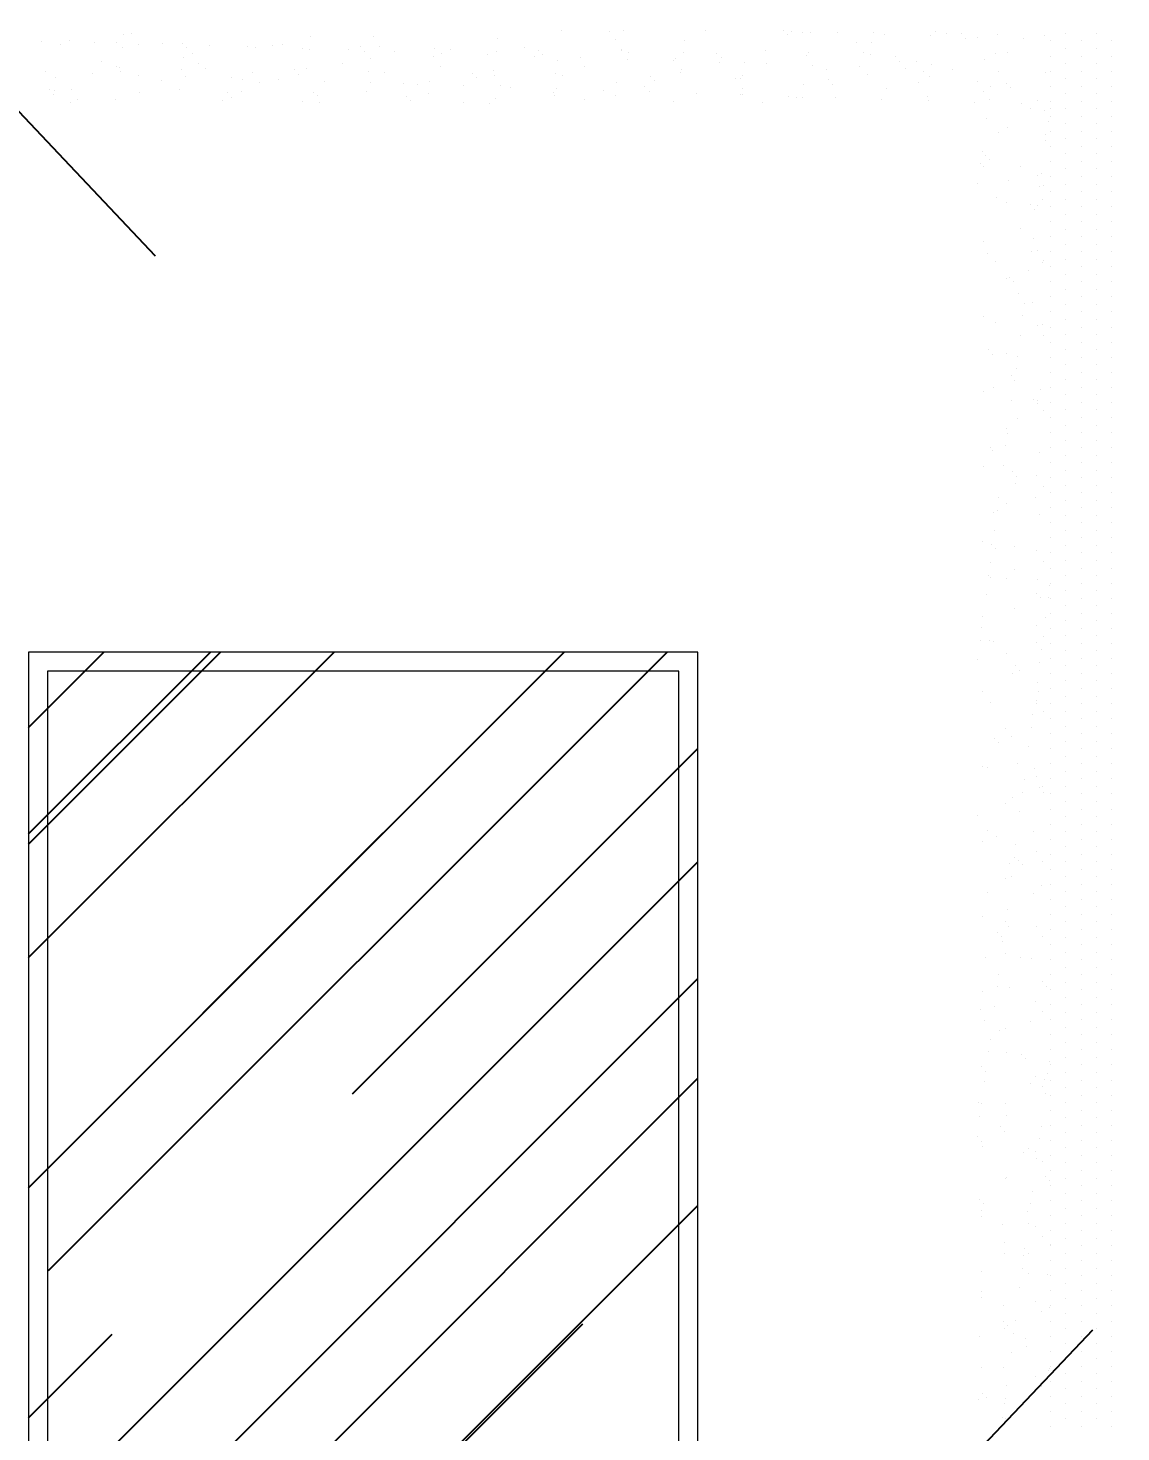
# Model space of a CAD drawing. Header units: millimetres. Extents: x -178 to 521, y -135 to 750.
# Drawn here: x -55.739 to -54.813, y 706.82 to 708.009 of the extents above; entities that cross this region are included whole.
import ezdxf

# ---------------------------------------------------------------- set-up
doc = ezdxf.new("R2010")
doc.units = ezdxf.units.MM
doc.header["$LTSCALE"] = 20
doc.header["$MEASUREMENT"] = 0
doc.header["$PDSIZE"] = -5
doc.linetypes.add('HIDDEN2', pattern=[0.1875, 0.125, -0.0625])
doc.layers.get('0').update_dxf_attribs({"linetype": 'CONTINUOUS'})
doc.layers.get('Defpoints').update_dxf_attribs({"linetype": 'CONTINUOUS'})
doc.layers.add('COTA', color=7, linetype='CONTINUOUS')
doc.layers.add('COTAS', color=7, linetype='CONTINUOUS')
for name, color, linetype, lineweight in [('E-Lay-9', 9, 'CONTINUOUS', 9), ('E-Pen-C', 4, 'CONTINUOUS', 15), ('E-Pen-G', 3, 'CONTINUOUS', 30)]:
    doc.layers.add(name, color=color, linetype=linetype, lineweight=lineweight)
doc.styles.add('F2', font='ARIALN.TTF')
doc.dimstyles.new('DIMENSION-1', dxfattribs={"dimtxt": 0.11, "dimasz": 0.07, "dimexe": 1, "dimexo": 0, "dimgap": 0.12, "dimtad": 1, "dimzin": 7, "dimdsep": 46, "dimtxsty": 'F2', "dimblk1": 'TRACO', "dimblk2": 'TRACO', "dimsah": 1, "dimcen": 1, "dimse1": 1, "dimse2": 1, "dimclrd": 256, "dimclre": 256, "dimclrt": 6, "dimadec": 0, "dimazin": 0, "dimtfac": 1, "dimtix": 1, "dimtmove": 2, "dimatfit": 3, "dimldrblk": 'TRACO', "dimfxl": 1, "dimtolj": 1, "dimtzin": 0, "dimarcsym": 0})

# ---------------------------------------------------------------- blocks, each defined once
blk = doc.blocks.new('A$C7AFB675E')
at = {"color": 8}
for p, q in [((4.579, 2.7764), (4.579, 2.7764)), ((4.6295, 2.775), (4.6295, 2.775)), ((4.6444, 2.7759), (4.6444, 2.7759)), ((4.7297, 2.7759), (4.7297, 2.7759)), ((4.8115, 2.7762), (4.8115, 2.7762)), ((4.8197, 2.7754), (4.8197, 2.7754)), ((4.9705, 2.7749), (4.9705, 2.7749)), ((4.0352, 2.7644), (4.0352, 2.7644)), ((4.0552, 2.761), (4.0552, 2.761)), ((4.0653, 2.7652), (4.0653, 2.7652)), ((4.0909, 2.7634), (4.0909, 2.7634)), ((4.1138, 2.7636), (4.1138, 2.7636)), ((4.1218, 2.7714), (4.1218, 2.7714)), ((4.1302, 2.7725), (4.1302, 2.7725)), ((4.137, 2.7619), (4.137, 2.7619)), ((4.1624, 2.762), (4.1624, 2.762)), ((4.1833, 2.7624), (4.1833, 2.7624)), ((4.2109, 2.7604), (4.2109, 2.7604)), ((4.2877, 2.7614), (4.2877, 2.7614)), ((4.3173, 2.7695), (4.3173, 2.7695)), ((4.3828, 2.7696), (4.3828, 2.7696)), ((4.5128, 2.7676), (4.5128, 2.7676)), ((4.6354, 2.7667), (4.6354, 2.7667)), ((4.7083, 2.7658), (4.7083, 2.7658)), ((4.8157, 2.7715), (4.8157, 2.7715)), ((4.8316, 2.7735), (4.8316, 2.7735)), ((4.8399, 2.774), (4.8399, 2.774)), ((4.8683, 2.7738), (4.8683, 2.7738)), ((4.8879, 2.7638), (4.8879, 2.7638)), ((4.9038, 2.7639), (4.9038, 2.7639)), ((4.9052, 2.7737), (4.9052, 2.7737)), ((4.9168, 2.7722), (4.9168, 2.7722)), ((4.9654, 2.7706), (4.9654, 2.7706)), ((4.9823, 2.773), (4.9823, 2.773)), ((4.9977, 2.7727), (4.9977, 2.7727)), ((5.0019, 2.7681), (5.0019, 2.7681)), ((5.0139, 2.769), (5.0139, 2.769)), ((5.0354, 2.7721), (5.0354, 2.7721)), ((5.0625, 2.7674), (5.0625, 2.7674)), ((5.0841, 2.7705), (5.0841, 2.7705)), ((5.0912, 2.7652), (5.0912, 2.7652)), ((5.1069, 2.773), (5.1069, 2.773)), ((5.1227, 2.7652), (5.1227, 2.7652)), ((5.1384, 2.773), (5.1384, 2.773)), ((5.1542, 2.7652), (5.1542, 2.7652)), ((4.1201, 2.7583), (4.1201, 2.7583)), ((4.184, 2.7481), (4.184, 2.7481)), ((4.1876, 2.7578), (4.1876, 2.7578)), ((4.1933, 2.7522), (4.1933, 2.7522)), ((4.2507, 2.7591), (4.2507, 2.7591)), ((4.2595, 2.7588), (4.2595, 2.7588)), ((4.2771, 2.76), (4.2771, 2.76)), ((4.3081, 2.7573), (4.3081, 2.7573)), ((4.3156, 2.7564), (4.3156, 2.7564)), ((4.3566, 2.7557), (4.3566, 2.7557)), ((4.3696, 2.759), (4.3696, 2.759)), ((4.3738, 2.7543), (4.3738, 2.7543)), ((4.3795, 2.7463), (4.3795, 2.7463)), ((4.3896, 2.759), (4.3896, 2.759)), ((4.4052, 2.7541), (4.4052, 2.7541)), ((4.4459, 2.7493), (4.4459, 2.7493)), ((4.4462, 2.7573), (4.4462, 2.7573)), ((4.4537, 2.7525), (4.4537, 2.7525)), ((4.4634, 2.7565), (4.4634, 2.7565)), ((4.5023, 2.7509), (4.5023, 2.7509)), ((4.5111, 2.7545), (4.5111, 2.7545)), ((4.5403, 2.7585), (4.5403, 2.7585)), ((4.5508, 2.7493), (4.5508, 2.7493)), ((4.5558, 2.7555), (4.5558, 2.7555)), ((4.56, 2.7509), (4.56, 2.7509)), ((4.5994, 2.7477), (4.5994, 2.7477)), ((4.6417, 2.7554), (4.6417, 2.7554)), ((4.6421, 2.7561), (4.6421, 2.7561)), ((4.648, 2.7461), (4.648, 2.7461)), ((4.6496, 2.7531), (4.6496, 2.7531)), ((4.6985, 2.7463), (4.6985, 2.7463)), ((4.7066, 2.7526), (4.7066, 2.7526)), ((4.742, 2.7521), (4.742, 2.7521)), ((4.7463, 2.7474), (4.7463, 2.7474)), ((4.7928, 2.7556), (4.7928, 2.7556)), ((4.8358, 2.7496), (4.8358, 2.7496)), ((4.8372, 2.7535), (4.8372, 2.7535)), ((4.8947, 2.7531), (4.8947, 2.7531)), ((4.9021, 2.7508), (4.9021, 2.7508)), ((4.9282, 2.7486), (4.9282, 2.7486)), ((5.022, 2.7462), (5.022, 2.7462)), ((5.0327, 2.7517), (5.0327, 2.7517)), ((5.0454, 2.7526), (5.0454, 2.7526)), ((5.0912, 2.7494), (5.0912, 2.7494)), ((5.1069, 2.7573), (5.1069, 2.7573)), ((5.1227, 2.7494), (5.1227, 2.7494)), ((5.1384, 2.7573), (5.1384, 2.7573)), ((5.1542, 2.7494), (5.1542, 2.7494)), ((4.0404, 2.7327), (4.0404, 2.7327)), ((4.0889, 2.7311), (4.0889, 2.7311)), ((4.0983, 2.744), (4.0983, 2.744)), ((4.1139, 2.7383), (4.1139, 2.7383)), ((4.1174, 2.7378), (4.1174, 2.7378)), ((4.1181, 2.7337), (4.1181, 2.7337)), ((4.1823, 2.735), (4.1823, 2.735)), ((4.2001, 2.7416), (4.2001, 2.7416)), ((4.2077, 2.7359), (4.2077, 2.7359)), ((4.2565, 2.7318), (4.2565, 2.7318)), ((4.3001, 2.7349), (4.3001, 2.7349)), ((4.3129, 2.7359), (4.3129, 2.7359)), ((4.3508, 2.7411), (4.3508, 2.7411)), ((4.3778, 2.7331), (4.3778, 2.7331)), ((4.3939, 2.7324), (4.3939, 2.7324)), ((4.4527, 2.7386), (4.4527, 2.7386)), ((4.4863, 2.7314), (4.4863, 2.7314)), ((4.5084, 2.734), (4.5084, 2.734)), ((4.5733, 2.7313), (4.5733, 2.7313)), ((4.575, 2.7444), (4.575, 2.7444)), ((4.6034, 2.7382), (4.6034, 2.7382)), ((4.6965, 2.7446), (4.6965, 2.7446)), ((4.7039, 2.7322), (4.7039, 2.7322)), ((4.7052, 2.7357), (4.7052, 2.7357)), ((4.7451, 2.743), (4.7451, 2.743)), ((4.7705, 2.7425), (4.7705, 2.7425)), ((4.7936, 2.7414), (4.7936, 2.7414)), ((4.8422, 2.7398), (4.8422, 2.7398)), ((4.856, 2.7352), (4.856, 2.7352)), ((4.8907, 2.7382), (4.8907, 2.7382)), ((4.9325, 2.744), (4.9325, 2.744)), ((4.9393, 2.7366), (4.9393, 2.7366)), ((4.951, 2.7434), (4.951, 2.7434)), ((4.9578, 2.7328), (4.9578, 2.7328)), ((4.966, 2.7407), (4.966, 2.7407)), ((4.9878, 2.735), (4.9878, 2.735)), ((5.0364, 2.7334), (5.0364, 2.7334)), ((5.085, 2.7319), (5.085, 2.7319)), ((5.0912, 2.7337), (5.0912, 2.7337)), ((5.1069, 2.7415), (5.1069, 2.7415)), ((5.1227, 2.7337), (5.1227, 2.7337)), ((5.1384, 2.7415), (5.1384, 2.7415)), ((5.1542, 2.7337), (5.1542, 2.7337)), ((4.0507, 2.7268), (4.0507, 2.7268)), ((4.1375, 2.7295), (4.1375, 2.7295)), ((4.1614, 2.7237), (4.1614, 2.7237)), ((4.186, 2.7279), (4.186, 2.7279)), ((4.2346, 2.7264), (4.2346, 2.7264)), ((4.2462, 2.7249), (4.2462, 2.7249)), ((4.2632, 2.7212), (4.2632, 2.7212)), ((4.2831, 2.7248), (4.2831, 2.7248)), ((4.3044, 2.7302), (4.3044, 2.7302)), ((4.3317, 2.7232), (4.3317, 2.7232)), ((4.3802, 2.7216), (4.3802, 2.7216)), ((4.4139, 2.7207), (4.4139, 2.7207)), ((4.4288, 2.72), (4.4288, 2.72)), ((4.4417, 2.723), (4.4417, 2.723)), ((4.4774, 2.7184), (4.4774, 2.7184)), ((4.4906, 2.7268), (4.4906, 2.7268)), ((4.509, 2.7289), (4.509, 2.7289)), ((4.5158, 2.7183), (4.5158, 2.7183)), ((4.5259, 2.7168), (4.5259, 2.7168)), ((4.5801, 2.729), (4.5801, 2.729)), ((4.6372, 2.7212), (4.6372, 2.7212)), ((4.6665, 2.7178), (4.6665, 2.7178)), ((4.6726, 2.728), (4.6726, 2.728)), ((4.6768, 2.7233), (4.6768, 2.7233)), ((4.7616, 2.726), (4.7616, 2.726)), ((4.7664, 2.7255), (4.7664, 2.7255)), ((4.7688, 2.7294), (4.7688, 2.7294)), ((4.8327, 2.7193), (4.8327, 2.7193)), ((4.8588, 2.7245), (4.8588, 2.7245)), ((4.863, 2.7199), (4.863, 2.7199)), ((4.8994, 2.7303), (4.8994, 2.7303)), ((4.9526, 2.7221), (4.9526, 2.7221)), ((4.9643, 2.7275), (4.9643, 2.7275)), ((5.0141, 2.723), (5.0141, 2.723)), ((5.0282, 2.7174), (5.0282, 2.7174)), ((5.045, 2.7211), (5.045, 2.7211)), ((5.0493, 2.7165), (5.0493, 2.7165)), ((5.0912, 2.7179), (5.0912, 2.7179)), ((5.1069, 2.7258), (5.1069, 2.7258)), ((5.1227, 2.7179), (5.1227, 2.7179)), ((5.1384, 2.7258), (5.1384, 2.7258)), ((5.1542, 2.7179), (5.1542, 2.7179)), ((4.0444, 2.7142), (4.0444, 2.7142)), ((4.0487, 2.7096), (4.0487, 2.7096)), ((4.049, 2.7137), (4.049, 2.7137)), ((4.067, 2.7144), (4.067, 2.7144)), ((4.0738, 2.7038), (4.0738, 2.7038)), ((4.1129, 2.7035), (4.1129, 2.7035)), ((4.1382, 2.7117), (4.1382, 2.7117)), ((4.1796, 2.7145), (4.1796, 2.7145)), ((4.2245, 2.7033), (4.2245, 2.7033)), ((4.2307, 2.7108), (4.2307, 2.7108)), ((4.2349, 2.7061), (4.2349, 2.7061)), ((4.2445, 2.7118), (4.2445, 2.7118)), ((4.3084, 2.7017), (4.3084, 2.7017)), ((4.3196, 2.7115), (4.3196, 2.7115)), ((4.3245, 2.7083), (4.3245, 2.7083)), ((4.3751, 2.7127), (4.3751, 2.7127)), ((4.4169, 2.7073), (4.4169, 2.7073)), ((4.4211, 2.7027), (4.4211, 2.7027)), ((4.44, 2.7099), (4.44, 2.7099)), ((4.5107, 2.7049), (4.5107, 2.7049)), ((4.5706, 2.7108), (4.5706, 2.7108)), ((4.5721, 2.7086), (4.5721, 2.7086)), ((4.5745, 2.7152), (4.5745, 2.7152)), ((4.6031, 2.7039), (4.6031, 2.7039)), ((4.623, 2.7137), (4.623, 2.7137)), ((4.6355, 2.708), (4.6355, 2.708)), ((4.6716, 2.7121), (4.6716, 2.7121)), ((4.6969, 2.7014), (4.6969, 2.7014)), ((4.7201, 2.7105), (4.7201, 2.7105)), ((4.7661, 2.7089), (4.7661, 2.7089)), ((4.7683, 2.7154), (4.7683, 2.7154)), ((4.7687, 2.7089), (4.7687, 2.7089)), ((4.8172, 2.7073), (4.8172, 2.7073)), ((4.8247, 2.7056), (4.8247, 2.7056)), ((4.831, 2.7062), (4.831, 2.7062)), ((4.8658, 2.7057), (4.8658, 2.7057)), ((4.9144, 2.7041), (4.9144, 2.7041)), ((4.9191, 2.7149), (4.9191, 2.7149)), ((4.9616, 2.7071), (4.9616, 2.7071)), ((4.9629, 2.7025), (4.9629, 2.7025)), ((5.0209, 2.7124), (5.0209, 2.7124)), ((5.0265, 2.7043), (5.0265, 2.7043)), ((5.0772, 2.7027), (5.0772, 2.7027)), ((5.0912, 2.7022), (5.0912, 2.7022)), ((5.1069, 2.71), (5.1069, 2.71)), ((5.1227, 2.7022), (5.1227, 2.7022)), ((5.1384, 2.71), (5.1384, 2.71)), ((5.1542, 2.7022), (5.1542, 2.7022)), ((4.0656, 2.7007), (4.0656, 2.7007)), ((4.3263, 2.7009), (4.3263, 2.7009)), ((4.477, 2.7004), (4.477, 2.7004)), ((4.5039, 2.6998), (4.5039, 2.6998)), ((4.7893, 2.7004), (4.7893, 2.7004)), ((5.0115, 2.701), (5.0115, 2.701)), ((5.06, 2.6994), (5.06, 2.6994)), ((5.0693, 2.6945), (5.0693, 2.6945)), ((5.084, 2.6921), (5.084, 2.6921)), ((5.0904, 2.6942), (5.0904, 2.6942)), ((5.1069, 2.6943), (5.1069, 2.6943)), ((5.1384, 2.6943), (5.1384, 2.6943)), ((5.0238, 2.6838), (5.0238, 2.6838)), ((5.0453, 2.6742), (5.0453, 2.6742)), ((5.0887, 2.6811), (5.0887, 2.6811)), ((5.0912, 2.6864), (5.0912, 2.6864)), ((5.1069, 2.6785), (5.1069, 2.6785)), ((5.1227, 2.6864), (5.1227, 2.6864)), ((5.1384, 2.6785), (5.1384, 2.6785)), ((5.1542, 2.6864), (5.1542, 2.6864)), ((5.0367, 2.669), (5.0367, 2.669)), ((5.0853, 2.6674), (5.0853, 2.6674)), ((5.086, 2.6606), (5.086, 2.6606)), ((5.0912, 2.6707), (5.0912, 2.6707)), ((5.1069, 2.6628), (5.1069, 2.6628)), ((5.1227, 2.6707), (5.1227, 2.6707)), ((5.1384, 2.6628), (5.1384, 2.6628)), ((5.1542, 2.6707), (5.1542, 2.6707)), ((5.0193, 2.6496), (5.0193, 2.6496)), ((5.0229, 2.6453), (5.0229, 2.6453)), ((5.0912, 2.6549), (5.0912, 2.6549)), ((5.1069, 2.647), (5.1069, 2.647)), ((5.1227, 2.6549), (5.1227, 2.6549)), ((5.1384, 2.647), (5.1384, 2.647)), ((5.1542, 2.6549), (5.1542, 2.6549)), ((5.0175, 2.6365), (5.0175, 2.6365)), ((5.0207, 2.6339), (5.0207, 2.6339)), ((5.0271, 2.6407), (5.0271, 2.6407)), ((5.0592, 2.6334), (5.0592, 2.6334)), ((5.0912, 2.6392), (5.0912, 2.6392)), ((5.1069, 2.6313), (5.1069, 2.6313)), ((5.1227, 2.6392), (5.1227, 2.6392)), ((5.1384, 2.6313), (5.1384, 2.6313)), ((5.1542, 2.6392), (5.1542, 2.6392)), ((5.0148, 2.616), (5.0148, 2.616)), ((5.0472, 2.6188), (5.0472, 2.6188)), ((5.0771, 2.6242), (5.0771, 2.6242)), ((5.0815, 2.6264), (5.0815, 2.6264)), ((5.0838, 2.6136), (5.0838, 2.6136)), ((5.0912, 2.6234), (5.0912, 2.6234)), ((5.1069, 2.6155), (5.1069, 2.6155)), ((5.1227, 2.6234), (5.1227, 2.6234)), ((5.1384, 2.6155), (5.1384, 2.6155)), ((5.1542, 2.6234), (5.1542, 2.6234)), ((5.0343, 2.6009), (5.0343, 2.6009)), ((5.0797, 2.6132), (5.0797, 2.6132)), ((5.0828, 2.5993), (5.0828, 2.5993)), ((5.0912, 2.6077), (5.0912, 2.6077)), ((5.1069, 2.5998), (5.1069, 2.5998)), ((5.1227, 2.6077), (5.1227, 2.6077)), ((5.1384, 2.5998), (5.1384, 2.5998)), ((5.1542, 2.6077), (5.1542, 2.6077)), ((5.0451, 2.5957), (5.0451, 2.5957)), ((5.0702, 2.5937), (5.0702, 2.5937)), ((5.0745, 2.589), (5.0745, 2.589)), ((5.077, 2.5928), (5.077, 2.5928)), ((5.0912, 2.5919), (5.0912, 2.5919)), ((5.1069, 2.584), (5.1069, 2.584)), ((5.1227, 2.5919), (5.1227, 2.5919)), ((5.1384, 2.584), (5.1384, 2.584)), ((5.1542, 2.5919), (5.1542, 2.5919)), ((5.0912, 2.5762), (5.0912, 2.5762)), ((5.1227, 2.5762), (5.1227, 2.5762)), ((5.1542, 2.5762), (5.1542, 2.5762)), ((5.0206, 2.5555), (5.0206, 2.5555)), ((5.0595, 2.5689), (5.0595, 2.5689)), ((5.0725, 2.5585), (5.0725, 2.5585)), ((5.0912, 2.5604), (5.0912, 2.5604)), ((5.1069, 2.5683), (5.1069, 2.5683)), ((5.1227, 2.5604), (5.1227, 2.5604)), ((5.1384, 2.5683), (5.1384, 2.5683)), ((5.1542, 2.5604), (5.1542, 2.5604)), ((5.0251, 2.543), (5.0251, 2.543)), ((5.0708, 2.5454), (5.0708, 2.5454)), ((5.0769, 2.5457), (5.0769, 2.5457)), ((5.0912, 2.5447), (5.0912, 2.5447)), ((5.1069, 2.5525), (5.1069, 2.5525)), ((5.1227, 2.5447), (5.1227, 2.5447)), ((5.1384, 2.5525), (5.1384, 2.5525)), ((5.1542, 2.5447), (5.1542, 2.5447)), ((5.0334, 2.535), (5.0334, 2.535)), ((5.082, 2.5334), (5.082, 2.5334)), ((5.0837, 2.5351), (5.0837, 2.5351)), ((5.0912, 2.5289), (5.0912, 2.5289)), ((5.1069, 2.5368), (5.1069, 2.5368)), ((5.1227, 2.5289), (5.1227, 2.5289)), ((5.1384, 2.5368), (5.1384, 2.5368)), ((5.1542, 2.5289), (5.1542, 2.5289)), ((5.045, 2.5172), (5.045, 2.5172)), ((5.0481, 2.5179), (5.0481, 2.5179)), ((5.0524, 2.5133), (5.0524, 2.5133)), ((5.0681, 2.5249), (5.0681, 2.5249)), ((5.0912, 2.5132), (5.0912, 2.5132)), ((5.1069, 2.521), (5.1069, 2.521)), ((5.1227, 2.5132), (5.1227, 2.5132)), ((5.1384, 2.521), (5.1384, 2.521)), ((5.1542, 2.5132), (5.1542, 2.5132)), ((5.057, 2.5009), (5.057, 2.5009)), ((5.0912, 2.4974), (5.0912, 2.4974)), ((5.1069, 2.5053), (5.1069, 2.5053)), ((5.1227, 2.4974), (5.1227, 2.4974)), ((5.1384, 2.5053), (5.1384, 2.5053)), ((5.1542, 2.4974), (5.1542, 2.4974)), ((5.0636, 2.4907), (5.0636, 2.4907)), ((5.0724, 2.4914), (5.0724, 2.4914)), ((5.0912, 2.4817), (5.0912, 2.4817)), ((5.1069, 2.4895), (5.1069, 2.4895)), ((5.1227, 2.4817), (5.1227, 2.4817)), ((5.1384, 2.4895), (5.1384, 2.4895)), ((5.1542, 2.4817), (5.1542, 2.4817)), ((5.0205, 2.477), (5.0205, 2.477)), ((5.0337, 2.4705), (5.0337, 2.4705)), ((5.0619, 2.4776), (5.0619, 2.4776)), ((5.0768, 2.4673), (5.0768, 2.4673)), ((5.0823, 2.4689), (5.0823, 2.4689)), ((5.1069, 2.4738), (5.1069, 2.4738)), ((5.1384, 2.4738), (5.1384, 2.4738)), ((5.0592, 2.4571), (5.0592, 2.4571)), ((5.0836, 2.4566), (5.0836, 2.4566)), ((5.0912, 2.4659), (5.0912, 2.4659)), ((5.1069, 2.458), (5.1069, 2.458)), ((5.1227, 2.4659), (5.1227, 2.4659)), ((5.1384, 2.458), (5.1384, 2.458)), ((5.1542, 2.4659), (5.1542, 2.4659)), ((5.026, 2.4422), (5.026, 2.4422)), ((5.0302, 2.4375), (5.0302, 2.4375)), ((5.0448, 2.4387), (5.0448, 2.4387)), ((5.0912, 2.4502), (5.0912, 2.4502)), ((5.1069, 2.4423), (5.1069, 2.4423)), ((5.1227, 2.4502), (5.1227, 2.4502)), ((5.1384, 2.4423), (5.1384, 2.4423)), ((5.1542, 2.4502), (5.1542, 2.4502)), ((5.0547, 2.4229), (5.0547, 2.4229)), ((5.0562, 2.4349), (5.0562, 2.4349)), ((5.0912, 2.4344), (5.0912, 2.4344)), ((5.1069, 2.4265), (5.1069, 2.4265)), ((5.1227, 2.4344), (5.1227, 2.4344)), ((5.1384, 2.4265), (5.1384, 2.4265)), ((5.1542, 2.4344), (5.1542, 2.4344)), ((5.0503, 2.4156), (5.0503, 2.4156)), ((5.0529, 2.4097), (5.0529, 2.4097)), ((5.0912, 2.4187), (5.0912, 2.4187)), ((5.1069, 2.4108), (5.1069, 2.4108)), ((5.1227, 2.4187), (5.1227, 2.4187)), ((5.1384, 2.4108), (5.1384, 2.4108)), ((5.1542, 2.4187), (5.1542, 2.4187)), ((5.0203, 2.3985), (5.0203, 2.3985)), ((5.0313, 2.4024), (5.0313, 2.4024)), ((5.0798, 2.4008), (5.0798, 2.4008)), ((5.0912, 2.4029), (5.0912, 2.4029)), ((5.1069, 2.395), (5.1069, 2.395)), ((5.1227, 2.4029), (5.1227, 2.4029)), ((5.1384, 2.395), (5.1384, 2.395)), ((5.1542, 2.4029), (5.1542, 2.4029)), ((5.0502, 2.3893), (5.0502, 2.3893)), ((5.0733, 2.3905), (5.0733, 2.3905)), ((5.0767, 2.3888), (5.0767, 2.3888)), ((5.0776, 2.3859), (5.0776, 2.3859)), ((5.0912, 2.3872), (5.0912, 2.3872)), ((5.1069, 2.3793), (5.1069, 2.3793)), ((5.1227, 2.3872), (5.1227, 2.3872)), ((5.1384, 2.3793), (5.1384, 2.3793)), ((5.1542, 2.3872), (5.1542, 2.3872)), ((5.0565, 2.3705), (5.0565, 2.3705)), ((5.0834, 2.3782), (5.0834, 2.3782)), ((5.0912, 2.3714), (5.0912, 2.3714)), ((5.1227, 2.3714), (5.1227, 2.3714)), ((5.1542, 2.3714), (5.1542, 2.3714)), ((5.0447, 2.3603), (5.0447, 2.3603)), ((5.0457, 2.355), (5.0457, 2.355)), ((5.0912, 2.3557), (5.0912, 2.3557)), ((5.1069, 2.3635), (5.1069, 2.3635)), ((5.1227, 2.3557), (5.1227, 2.3557)), ((5.1384, 2.3635), (5.1384, 2.3635)), ((5.1542, 2.3557), (5.1542, 2.3557)), ((5.0282, 2.3399), (5.0282, 2.3399)), ((5.0304, 2.3365), (5.0304, 2.3365)), ((5.044, 2.3419), (5.044, 2.3419)), ((5.079, 2.3349), (5.079, 2.3349)), ((5.0912, 2.3399), (5.0912, 2.3399)), ((5.1069, 2.3478), (5.1069, 2.3478)), ((5.1227, 2.3399), (5.1227, 2.3399)), ((5.1384, 2.3478), (5.1384, 2.3478)), ((5.1542, 2.3399), (5.1542, 2.3399)), ((5.0202, 2.32), (5.0202, 2.32)), ((5.0413, 2.3214), (5.0413, 2.3214)), ((5.0912, 2.3242), (5.0912, 2.3242)), ((5.1069, 2.332), (5.1069, 2.332)), ((5.1227, 2.3242), (5.1227, 2.3242)), ((5.1384, 2.332), (5.1384, 2.332)), ((5.1542, 2.3242), (5.1542, 2.3242)), ((5.0512, 2.3148), (5.0512, 2.3148)), ((5.0554, 2.3101), (5.0554, 2.3101)), ((5.0765, 2.3103), (5.0765, 2.3103)), ((5.0912, 2.3084), (5.0912, 2.3084)), ((5.1069, 2.3163), (5.1069, 2.3163)), ((5.1227, 2.3084), (5.1227, 2.3084)), ((5.1384, 2.3163), (5.1384, 2.3163)), ((5.1542, 2.3084), (5.1542, 2.3084)), ((5.0541, 2.3024), (5.0541, 2.3024)), ((5.0833, 2.2997), (5.0833, 2.2997)), ((5.0912, 2.2927), (5.0912, 2.2927)), ((5.1069, 2.3005), (5.1069, 2.3005)), ((5.1227, 2.2927), (5.1227, 2.2927)), ((5.1384, 2.3005), (5.1384, 2.3005)), ((5.1542, 2.2927), (5.1542, 2.2927)), ((5.0368, 2.2872), (5.0368, 2.2872)), ((5.0445, 2.2818), (5.0445, 2.2818)), ((5.0755, 2.2882), (5.0755, 2.2882)), ((5.0912, 2.2769), (5.0912, 2.2769)), ((5.1069, 2.2848), (5.1069, 2.2848)), ((5.1227, 2.2769), (5.1227, 2.2769)), ((5.1384, 2.2848), (5.1384, 2.2848)), ((5.1542, 2.2769), (5.1542, 2.2769)), ((5.0307, 2.272), (5.0307, 2.272)), ((5.0351, 2.2741), (5.0351, 2.2741)), ((5.0793, 2.2704), (5.0793, 2.2704)), ((5.0912, 2.2612), (5.0912, 2.2612)), ((5.1069, 2.269), (5.1069, 2.269)), ((5.1227, 2.2612), (5.1227, 2.2612)), ((5.1384, 2.269), (5.1384, 2.269)), ((5.1542, 2.2612), (5.1542, 2.2612)), ((5.0324, 2.2536), (5.0324, 2.2536)), ((5.1069, 2.2533), (5.1069, 2.2533)), ((5.1384, 2.2533), (5.1384, 2.2533)), ((5.02, 2.2416), (5.02, 2.2416)), ((5.0291, 2.239), (5.0291, 2.239)), ((5.0333, 2.2344), (5.0333, 2.2344)), ((5.0532, 2.2364), (5.0532, 2.2364)), ((5.0764, 2.2318), (5.0764, 2.2318)), ((5.0912, 2.2454), (5.0912, 2.2454)), ((5.1069, 2.2375), (5.1069, 2.2375)), ((5.1227, 2.2454), (5.1227, 2.2454)), ((5.1384, 2.2375), (5.1384, 2.2375)), ((5.1542, 2.2454), (5.1542, 2.2454)), ((5.0279, 2.2194), (5.0279, 2.2194)), ((5.0831, 2.2212), (5.0831, 2.2212)), ((5.0912, 2.2297), (5.0912, 2.2297)), ((5.1069, 2.2218), (5.1069, 2.2218)), ((5.1227, 2.2297), (5.1227, 2.2297)), ((5.1384, 2.2218), (5.1384, 2.2218)), ((5.1542, 2.2297), (5.1542, 2.2297)), ((5.0261, 2.2062), (5.0261, 2.2062)), ((5.0283, 2.2039), (5.0283, 2.2039)), ((5.0444, 2.2033), (5.0444, 2.2033)), ((5.0534, 2.2125), (5.0534, 2.2125)), ((5.0768, 2.2024), (5.0768, 2.2024)), ((5.0912, 2.2139), (5.0912, 2.2139)), ((5.1069, 2.206), (5.1069, 2.206)), ((5.1227, 2.2139), (5.1227, 2.2139)), ((5.1384, 2.206), (5.1384, 2.206)), ((5.1542, 2.2139), (5.1542, 2.2139)), ((5.0901, 2.1961), (5.0901, 2.1961)), ((5.0912, 2.1982), (5.0912, 2.1982)), ((5.1069, 2.1903), (5.1069, 2.1903)), ((5.1227, 2.1982), (5.1227, 2.1982)), ((5.1384, 2.1903), (5.1384, 2.1903)), ((5.1542, 2.1982), (5.1542, 2.1982)), ((5.0234, 2.1858), (5.0234, 2.1858)), ((5.0764, 2.1874), (5.0764, 2.1874)), ((5.0807, 2.1827), (5.0807, 2.1827)), ((5.0883, 2.183), (5.0883, 2.183)), ((5.0912, 2.1824), (5.0912, 2.1824)), ((5.1069, 2.1745), (5.1069, 2.1745)), ((5.1227, 2.1824), (5.1227, 2.1824)), ((5.1384, 2.1745), (5.1384, 2.1745)), ((5.1542, 2.1824), (5.1542, 2.1824)), ((5.0199, 2.1631), (5.0199, 2.1631)), ((5.0535, 2.172), (5.0535, 2.172)), ((5.0856, 2.1625), (5.0856, 2.1625)), ((5.0912, 2.1667), (5.0912, 2.1667)), ((5.1069, 2.1588), (5.1069, 2.1588)), ((5.1227, 2.1667), (5.1227, 2.1667)), ((5.1384, 2.1588), (5.1384, 2.1588)), ((5.1542, 2.1667), (5.1542, 2.1667)), ((5.0189, 2.1515), (5.0189, 2.1515)), ((5.0762, 2.1534), (5.0762, 2.1534)), ((5.0912, 2.1509), (5.0912, 2.1509)), ((5.1227, 2.1509), (5.1227, 2.1509)), ((5.1542, 2.1509), (5.1542, 2.1509)), ((5.0172, 2.1384), (5.0172, 2.1384)), ((5.0274, 2.138), (5.0274, 2.138)), ((5.0313, 2.1367), (5.0313, 2.1367)), ((5.076, 2.1364), (5.076, 2.1364)), ((5.083, 2.1427), (5.083, 2.1427)), ((5.0912, 2.1352), (5.0912, 2.1352)), ((5.1069, 2.143), (5.1069, 2.143)), ((5.1227, 2.1352), (5.1227, 2.1352)), ((5.1384, 2.143), (5.1384, 2.143)), ((5.1542, 2.1352), (5.1542, 2.1352)), ((5.0145, 2.1179), (5.0145, 2.1179)), ((5.0443, 2.1248), (5.0443, 2.1248)), ((5.0794, 2.1152), (5.0794, 2.1152)), ((5.0811, 2.1283), (5.0811, 2.1283)), ((5.0912, 2.1194), (5.0912, 2.1194)), ((5.1069, 2.1273), (5.1069, 2.1273)), ((5.1227, 2.1194), (5.1227, 2.1194)), ((5.1384, 2.1273), (5.1384, 2.1273)), ((5.1542, 2.1194), (5.1542, 2.1194)), ((5.0511, 2.1039), (5.0511, 2.1039)), ((5.0543, 2.1116), (5.0543, 2.1116)), ((5.0585, 2.107), (5.0585, 2.107)), ((5.0912, 2.1037), (5.0912, 2.1037)), ((5.1069, 2.1115), (5.1069, 2.1115)), ((5.1227, 2.1037), (5.1227, 2.1037)), ((5.1384, 2.1115), (5.1384, 2.1115)), ((5.1542, 2.1037), (5.1542, 2.1037)), ((5.0767, 2.0947), (5.0767, 2.0947)), ((5.0786, 2.0851), (5.0786, 2.0851)), ((5.0912, 2.0879), (5.0912, 2.0879)), ((5.1069, 2.0958), (5.1069, 2.0958)), ((5.1227, 2.0879), (5.1227, 2.0879)), ((5.1384, 2.0958), (5.1384, 2.0958)), ((5.1542, 2.0879), (5.1542, 2.0879)), ((5.0197, 2.0846), (5.0197, 2.0846)), ((5.0278, 2.0735), (5.0278, 2.0735)), ((5.0761, 2.0749), (5.0761, 2.0749)), ((5.0763, 2.0719), (5.0763, 2.0719)), ((5.0912, 2.0722), (5.0912, 2.0722)), ((5.1069, 2.08), (5.1069, 2.08)), ((5.1227, 2.0722), (5.1227, 2.0722)), ((5.1384, 2.08), (5.1384, 2.08)), ((5.1542, 2.0722), (5.1542, 2.0722)), ((5.0722, 2.0605), (5.0722, 2.0605)), ((5.0829, 2.0643), (5.0829, 2.0643)), ((5.0912, 2.0564), (5.0912, 2.0564)), ((5.1069, 2.0643), (5.1069, 2.0643)), ((5.1227, 2.0564), (5.1227, 2.0564)), ((5.1384, 2.0643), (5.1384, 2.0643)), ((5.1542, 2.0564), (5.1542, 2.0564)), ((5.0441, 2.0464), (5.0441, 2.0464)), ((5.0705, 2.0473), (5.0705, 2.0473)), ((5.1069, 2.0485), (5.1069, 2.0485)), ((5.1384, 2.0485), (5.1384, 2.0485)), ((5.0322, 2.0359), (5.0322, 2.0359)), ((5.0364, 2.0312), (5.0364, 2.0312)), ((5.0502, 2.0379), (5.0502, 2.0379)), ((5.0678, 2.0269), (5.0678, 2.0269)), ((5.0912, 2.0407), (5.0912, 2.0407)), ((5.1069, 2.0328), (5.1069, 2.0328)), ((5.1227, 2.0407), (5.1227, 2.0407)), ((5.1384, 2.0328), (5.1384, 2.0328)), ((5.1542, 2.0407), (5.1542, 2.0407)), ((5.0912, 2.0249), (5.0912, 2.0249)), ((5.1069, 2.017), (5.1069, 2.017)), ((5.1227, 2.0249), (5.1227, 2.0249)), ((5.1384, 2.017), (5.1384, 2.017)), ((5.1542, 2.0249), (5.1542, 2.0249)), ((5.0196, 2.0061), (5.0196, 2.0061)), ((5.0253, 2.0055), (5.0253, 2.0055)), ((5.0565, 2.0093), (5.0565, 2.0093)), ((5.0739, 2.0039), (5.0739, 2.0039)), ((5.0912, 2.0092), (5.0912, 2.0092)), ((5.1069, 2.0013), (5.1069, 2.0013)), ((5.1227, 2.0092), (5.1227, 2.0092)), ((5.1384, 2.0013), (5.1384, 2.0013)), ((5.1542, 2.0092), (5.1542, 2.0092)), ((5.0633, 1.9926), (5.0633, 1.9926)), ((5.0759, 1.9964), (5.0759, 1.9964)), ((5.0795, 1.9842), (5.0795, 1.9842)), ((5.0827, 1.9858), (5.0827, 1.9858)), ((5.0912, 1.9934), (5.0912, 1.9934)), ((5.1069, 1.9855), (5.1069, 1.9855)), ((5.1227, 1.9934), (5.1227, 1.9934)), ((5.1384, 1.9855), (5.1384, 1.9855)), ((5.1542, 1.9934), (5.1542, 1.9934)), ((5.044, 1.9679), (5.044, 1.9679)), ((5.0505, 1.9735), (5.0505, 1.9735)), ((5.0615, 1.9795), (5.0615, 1.9795)), ((5.0838, 1.9796), (5.0838, 1.9796)), ((5.0912, 1.9777), (5.0912, 1.9777)), ((5.1069, 1.9698), (5.1069, 1.9698)), ((5.1227, 1.9777), (5.1227, 1.9777)), ((5.1384, 1.9698), (5.1384, 1.9698)), ((5.1542, 1.9777), (5.1542, 1.9777)), ((5.0143, 1.9555), (5.0143, 1.9555)), ((5.0588, 1.959), (5.0588, 1.959)), ((5.0912, 1.9619), (5.0912, 1.9619)), ((5.1069, 1.954), (5.1069, 1.954)), ((5.1227, 1.9619), (5.1227, 1.9619)), ((5.1384, 1.954), (5.1384, 1.954)), ((5.1542, 1.9619), (5.1542, 1.9619)), ((5.0245, 1.9395), (5.0245, 1.9395)), ((5.0912, 1.9462), (5.0912, 1.9462)), ((5.1069, 1.9383), (5.1069, 1.9383)), ((5.1227, 1.9462), (5.1227, 1.9462)), ((5.1384, 1.9383), (5.1384, 1.9383)), ((5.1542, 1.9462), (5.1542, 1.9462)), ((5.0195, 1.9277), (5.0195, 1.9277)), ((5.0344, 1.9335), (5.0344, 1.9335)), ((5.0543, 1.9248), (5.0543, 1.9248)), ((5.073, 1.9379), (5.073, 1.9379)), ((5.0912, 1.9304), (5.0912, 1.9304)), ((5.1227, 1.9304), (5.1227, 1.9304)), ((5.1542, 1.9304), (5.1542, 1.9304)), ((5.0526, 1.9117), (5.0526, 1.9117)), ((5.0758, 1.9179), (5.0758, 1.9179)), ((5.0912, 1.9147), (5.0912, 1.9147)), ((5.1069, 1.9225), (5.1069, 1.9225)), ((5.1227, 1.9147), (5.1227, 1.9147)), ((5.1384, 1.9225), (5.1384, 1.9225)), ((5.1542, 1.9147), (5.1542, 1.9147)), ((5.0481, 1.9054), (5.0481, 1.9054)), ((5.0574, 1.9085), (5.0574, 1.9085)), ((5.0616, 1.9038), (5.0616, 1.9038)), ((5.0826, 1.9073), (5.0826, 1.9073)), ((5.0912, 1.8989), (5.0912, 1.8989)), ((5.1069, 1.9068), (5.1069, 1.9068)), ((5.1227, 1.8989), (5.1227, 1.8989)), ((5.1384, 1.9068), (5.1384, 1.9068)), ((5.1542, 1.8989), (5.1542, 1.8989)), ((5.0438, 1.8894), (5.0438, 1.8894)), ((5.0499, 1.8912), (5.0499, 1.8912)), ((5.0817, 1.8819), (5.0817, 1.8819)), ((5.0912, 1.8832), (5.0912, 1.8832)), ((5.1069, 1.891), (5.1069, 1.891)), ((5.1227, 1.8832), (5.1227, 1.8832)), ((5.1384, 1.891), (5.1384, 1.891)), ((5.1542, 1.8832), (5.1542, 1.8832)), ((5.0248, 1.875), (5.0248, 1.875)), ((5.0733, 1.8734), (5.0733, 1.8734)), ((5.0912, 1.8674), (5.0912, 1.8674)), ((5.1069, 1.8753), (5.1069, 1.8753)), ((5.1227, 1.8674), (5.1227, 1.8674)), ((5.1384, 1.8753), (5.1384, 1.8753)), ((5.1542, 1.8674), (5.1542, 1.8674)), ((5.0454, 1.857), (5.0454, 1.857)), ((5.0912, 1.8517), (5.0912, 1.8517)), ((5.1069, 1.8595), (5.1069, 1.8595)), ((5.1227, 1.8517), (5.1227, 1.8517)), ((5.1384, 1.8595), (5.1384, 1.8595)), ((5.1542, 1.8517), (5.1542, 1.8517)), ((5.0193, 1.8492), (5.0193, 1.8492)), ((5.0437, 1.8438), (5.0437, 1.8438)), ((5.0472, 1.8395), (5.0472, 1.8395)), ((5.0757, 1.8395), (5.0757, 1.8395)), ((5.0912, 1.8359), (5.0912, 1.8359)), ((5.1069, 1.8438), (5.1069, 1.8438)), ((5.1227, 1.8359), (5.1227, 1.8359)), ((5.1384, 1.8438), (5.1384, 1.8438)), ((5.1542, 1.8359), (5.1542, 1.8359)), ((5.0353, 1.8327), (5.0353, 1.8327)), ((5.0395, 1.8281), (5.0395, 1.8281)), ((5.041, 1.8234), (5.041, 1.8234)), ((5.0824, 1.8288), (5.0824, 1.8288)), ((5.1069, 1.828), (5.1069, 1.828)), ((5.1384, 1.828), (5.1384, 1.828)), ((5.0223, 1.807), (5.0223, 1.807)), ((5.0437, 1.8109), (5.0437, 1.8109)), ((5.0596, 1.8061), (5.0596, 1.8061)), ((5.0912, 1.8202), (5.0912, 1.8202)), ((5.1069, 1.8123), (5.1069, 1.8123)), ((5.1227, 1.8202), (5.1227, 1.8202)), ((5.1384, 1.8123), (5.1384, 1.8123)), ((5.1542, 1.8202), (5.1542, 1.8202)), ((5.0709, 1.8054), (5.0709, 1.8054)), ((5.0912, 1.8044), (5.0912, 1.8044)), ((5.1069, 1.7965), (5.1069, 1.7965)), ((5.1227, 1.8044), (5.1227, 1.8044)), ((5.1384, 1.7965), (5.1384, 1.7965)), ((5.1542, 1.8044), (5.1542, 1.8044)), ((5.0365, 1.7891), (5.0365, 1.7891)), ((5.0826, 1.7811), (5.0826, 1.7811)), ((5.0912, 1.7887), (5.0912, 1.7887)), ((5.1069, 1.7808), (5.1069, 1.7808)), ((5.1227, 1.7887), (5.1227, 1.7887)), ((5.1384, 1.7808), (5.1384, 1.7808)), ((5.1542, 1.7887), (5.1542, 1.7887)), ((5.0192, 1.7707), (5.0192, 1.7707)), ((5.0348, 1.776), (5.0348, 1.776)), ((5.0476, 1.775), (5.0476, 1.775)), ((5.0868, 1.7764), (5.0868, 1.7764)), ((5.0912, 1.7729), (5.0912, 1.7729)), ((5.1069, 1.765), (5.1069, 1.765)), ((5.1227, 1.7729), (5.1227, 1.7729)), ((5.1384, 1.765), (5.1384, 1.765)), ((5.1542, 1.7729), (5.1542, 1.7729)), ((5.0174, 1.7523), (5.0174, 1.7523)), ((5.0321, 1.7555), (5.0321, 1.7555)), ((5.0755, 1.761), (5.0755, 1.761)), ((5.0823, 1.7504), (5.0823, 1.7504)), ((5.0912, 1.7572), (5.0912, 1.7572)), ((5.1069, 1.7493), (5.1069, 1.7493)), ((5.1227, 1.7572), (5.1227, 1.7572)), ((5.1384, 1.7493), (5.1384, 1.7493)), ((5.1542, 1.7572), (5.1542, 1.7572)), ((5.0215, 1.741), (5.0215, 1.741)), ((5.0435, 1.7324), (5.0435, 1.7324)), ((5.07, 1.7394), (5.07, 1.7394)), ((5.0912, 1.7414), (5.0912, 1.7414)), ((5.1069, 1.7335), (5.1069, 1.7335)), ((5.1227, 1.7414), (5.1227, 1.7414)), ((5.1384, 1.7335), (5.1384, 1.7335)), ((5.1542, 1.7414), (5.1542, 1.7414)), ((5.0275, 1.7213), (5.0275, 1.7213)), ((5.0375, 1.7304), (5.0375, 1.7304)), ((5.0912, 1.7257), (5.0912, 1.7257)), ((5.1069, 1.7178), (5.1069, 1.7178)), ((5.1227, 1.7257), (5.1227, 1.7257)), ((5.1384, 1.7178), (5.1384, 1.7178)), ((5.1542, 1.7257), (5.1542, 1.7257)), ((5.0258, 1.7082), (5.0258, 1.7082)), ((5.0451, 1.7069), (5.0451, 1.7069)), ((5.0605, 1.7053), (5.0605, 1.7053)), ((5.0912, 1.7099), (5.0912, 1.7099)), ((5.1227, 1.7099), (5.1227, 1.7099)), ((5.1542, 1.7099), (5.1542, 1.7099)), ((5.019, 1.6922), (5.019, 1.6922)), ((5.0647, 1.7007), (5.0647, 1.7007)), ((5.0897, 1.6981), (5.0897, 1.6981)), ((5.0912, 1.6942), (5.0912, 1.6942)), ((5.1069, 1.702), (5.1069, 1.702)), ((5.1227, 1.6942), (5.1227, 1.6942)), ((5.1384, 1.702), (5.1384, 1.702)), ((5.1542, 1.6942), (5.1542, 1.6942)), ((5.0218, 1.6765), (5.0218, 1.6765)), ((5.0231, 1.6877), (5.0231, 1.6877)), ((5.0703, 1.6749), (5.0703, 1.6749)), ((5.0754, 1.6825), (5.0754, 1.6825)), ((5.0848, 1.6787), (5.0848, 1.6787)), ((5.088, 1.6849), (5.088, 1.6849)), ((5.0912, 1.6784), (5.0912, 1.6784)), ((5.1069, 1.6863), (5.1069, 1.6863)), ((5.1227, 1.6784), (5.1227, 1.6784)), ((5.1384, 1.6863), (5.1384, 1.6863)), ((5.1542, 1.6784), (5.1542, 1.6784)), ((5.0821, 1.6719), (5.0821, 1.6719)), ((5.0853, 1.6645), (5.0853, 1.6645)), ((5.0912, 1.6627), (5.0912, 1.6627)), ((5.1069, 1.6705), (5.1069, 1.6705)), ((5.1227, 1.6627), (5.1227, 1.6627)), ((5.1384, 1.6705), (5.1384, 1.6705)), ((5.1542, 1.6627), (5.1542, 1.6627)), ((5.0154, 1.6546), (5.0154, 1.6546)), ((5.0186, 1.6535), (5.0186, 1.6535)), ((5.0434, 1.654), (5.0434, 1.654)), ((5.0912, 1.6469), (5.0912, 1.6469)), ((5.1069, 1.6548), (5.1069, 1.6548)), ((5.1227, 1.6469), (5.1227, 1.6469)), ((5.1384, 1.6548), (5.1384, 1.6548)), ((5.1542, 1.6469), (5.1542, 1.6469)), ((5.0169, 1.6403), (5.0169, 1.6403)), ((5.0443, 1.641), (5.0443, 1.641)), ((5.0808, 1.6302), (5.0808, 1.6302)), ((5.0912, 1.6312), (5.0912, 1.6312)), ((5.1069, 1.639), (5.1069, 1.639)), ((5.1227, 1.6312), (5.1227, 1.6312)), ((5.1384, 1.639), (5.1384, 1.639)), ((5.1542, 1.6312), (5.1542, 1.6312)), ((5.0142, 1.6199), (5.0142, 1.6199)), ((5.0384, 1.6295), (5.0384, 1.6295)), ((5.0426, 1.6249), (5.0426, 1.6249)), ((5.0791, 1.6171), (5.0791, 1.6171)), ((5.0912, 1.6154), (5.0912, 1.6154)), ((5.1069, 1.6233), (5.1069, 1.6233)), ((5.1227, 1.6154), (5.1227, 1.6154)), ((5.1384, 1.6233), (5.1384, 1.6233)), ((5.1542, 1.6154), (5.1542, 1.6154)), ((5.0189, 1.6138), (5.0189, 1.6138)), ((5.0193, 1.6085), (5.0193, 1.6085)), ((5.0627, 1.603), (5.0627, 1.603)), ((5.0679, 1.6069), (5.0679, 1.6069)), ((5.0752, 1.604), (5.0752, 1.604)), ((5.1069, 1.6075), (5.1069, 1.6075)), ((5.1384, 1.6075), (5.1384, 1.6075)), ((5.0764, 1.5966), (5.0764, 1.5966)), ((5.082, 1.5934), (5.082, 1.5934)), ((5.0912, 1.5997), (5.0912, 1.5997)), ((5.1069, 1.5918), (5.1069, 1.5918)), ((5.1227, 1.5997), (5.1227, 1.5997)), ((5.1384, 1.5918), (5.1384, 1.5918)), ((5.1542, 1.5997), (5.1542, 1.5997)), ((5.0433, 1.5755), (5.0433, 1.5755)), ((5.0446, 1.5765), (5.0446, 1.5765)), ((5.0857, 1.5779), (5.0857, 1.5779)), ((5.0899, 1.5733), (5.0899, 1.5733)), ((5.0912, 1.5839), (5.0912, 1.5839)), ((5.1069, 1.576), (5.1069, 1.576)), ((5.1227, 1.5839), (5.1227, 1.5839)), ((5.1384, 1.576), (5.1384, 1.576)), ((5.1542, 1.5839), (5.1542, 1.5839)), ((5.0719, 1.5624), (5.0719, 1.5624)), ((5.0912, 1.5682), (5.0912, 1.5682)), ((5.1069, 1.5603), (5.1069, 1.5603)), ((5.1227, 1.5682), (5.1227, 1.5682)), ((5.1384, 1.5603), (5.1384, 1.5603)), ((5.1542, 1.5682), (5.1542, 1.5682)), ((5.0162, 1.5538), (5.0162, 1.5538)), ((5.0185, 1.5425), (5.0185, 1.5425)), ((5.0205, 1.5491), (5.0205, 1.5491)), ((5.0701, 1.5493), (5.0701, 1.5493)), ((5.0912, 1.5524), (5.0912, 1.5524)), ((5.1069, 1.5445), (5.1069, 1.5445)), ((5.1227, 1.5524), (5.1227, 1.5524)), ((5.1384, 1.5445), (5.1384, 1.5445)), ((5.1542, 1.5524), (5.1542, 1.5524)), ((5.0187, 1.5353), (5.0187, 1.5353)), ((5.0406, 1.5272), (5.0406, 1.5272)), ((5.0671, 1.5409), (5.0671, 1.5409)), ((5.0675, 1.5288), (5.0675, 1.5288)), ((5.0912, 1.5367), (5.0912, 1.5367)), ((5.1069, 1.5288), (5.1069, 1.5288)), ((5.1227, 1.5367), (5.1227, 1.5367)), ((5.1384, 1.5288), (5.1384, 1.5288)), ((5.1542, 1.5367), (5.1542, 1.5367)), ((5.0751, 1.5255), (5.0751, 1.5255)), ((5.0819, 1.5149), (5.0819, 1.5149)), ((5.0912, 1.5209), (5.0912, 1.5209)), ((5.1069, 1.513), (5.1069, 1.513)), ((5.1227, 1.5209), (5.1227, 1.5209)), ((5.1384, 1.513), (5.1384, 1.513)), ((5.1542, 1.5209), (5.1542, 1.5209)), ((5.0421, 1.5084), (5.0421, 1.5084)), ((5.0636, 1.5021), (5.0636, 1.5021)), ((5.0907, 1.5068), (5.0907, 1.5068)), ((5.0912, 1.5052), (5.0912, 1.5052)), ((5.1227, 1.5052), (5.1227, 1.5052)), ((5.1542, 1.5052), (5.1542, 1.5052)), ((5.0431, 1.497), (5.0431, 1.497)), ((5.0629, 1.4946), (5.0629, 1.4946)), ((5.0678, 1.4975), (5.0678, 1.4975)), ((5.0912, 1.4894), (5.0912, 1.4894)), ((5.1069, 1.4973), (5.1069, 1.4973)), ((5.1227, 1.4894), (5.1227, 1.4894)), ((5.1384, 1.4973), (5.1384, 1.4973)), ((5.1542, 1.4894), (5.1542, 1.4894)), ((5.0188, 1.478), (5.0188, 1.478)), ((5.0612, 1.4814), (5.0612, 1.4814)), ((5.0674, 1.4765), (5.0674, 1.4765)), ((5.0879, 1.4756), (5.0879, 1.4756)), ((5.0912, 1.4737), (5.0912, 1.4737)), ((5.1069, 1.4815), (5.1069, 1.4815)), ((5.1227, 1.4737), (5.1227, 1.4737)), ((5.1384, 1.4815), (5.1384, 1.4815)), ((5.1542, 1.4737), (5.1542, 1.4737)), ((5.0186, 1.4568), (5.0186, 1.4568)), ((5.0585, 1.461), (5.0585, 1.461)), ((5.0912, 1.4579), (5.0912, 1.4579)), ((5.1069, 1.4658), (5.1069, 1.4658)), ((5.1227, 1.4579), (5.1227, 1.4579)), ((5.1384, 1.4658), (5.1384, 1.4658)), ((5.1542, 1.4579), (5.1542, 1.4579)), ((5.0185, 1.4515), (5.0185, 1.4515)), ((5.0413, 1.4425), (5.0413, 1.4425)), ((5.0749, 1.4471), (5.0749, 1.4471)), ((5.0898, 1.4409), (5.0898, 1.4409)), ((5.0912, 1.4422), (5.0912, 1.4422)), ((5.1069, 1.45), (5.1069, 1.45)), ((5.1227, 1.4422), (5.1227, 1.4422)), ((5.1384, 1.45), (5.1384, 1.45)), ((5.1542, 1.4422), (5.1542, 1.4422)), ((5.0415, 1.4264), (5.0415, 1.4264)), ((5.054, 1.4267), (5.054, 1.4267)), ((5.0817, 1.4364), (5.0817, 1.4364)), ((5.0912, 1.4264), (5.0912, 1.4264)), ((5.1069, 1.4343), (5.1069, 1.4343)), ((5.1227, 1.4264), (5.1227, 1.4264)), ((5.1384, 1.4343), (5.1384, 1.4343)), ((5.1542, 1.4264), (5.1542, 1.4264)), ((5.0164, 1.41), (5.0164, 1.41)), ((5.043, 1.4185), (5.043, 1.4185)), ((5.0457, 1.4217), (5.0457, 1.4217)), ((5.0523, 1.4136), (5.0523, 1.4136)), ((5.0912, 1.4107), (5.0912, 1.4107)), ((5.1069, 1.4185), (5.1069, 1.4185)), ((5.1227, 1.4107), (5.1227, 1.4107)), ((5.1384, 1.4185), (5.1384, 1.4185)), ((5.1542, 1.4107), (5.1542, 1.4107)), ((5.0649, 1.4084), (5.0649, 1.4084)), ((5.0658, 1.3998), (5.0658, 1.3998)), ((5.0912, 1.3949), (5.0912, 1.3949)), ((5.1069, 1.4028), (5.1069, 1.4028)), ((5.1227, 1.3949), (5.1227, 1.3949)), ((5.1384, 1.4028), (5.1384, 1.4028)), ((5.1542, 1.3949), (5.1542, 1.3949)), ((5.0496, 1.3931), (5.0496, 1.3931)), ((5.1069, 1.387), (5.1069, 1.387)), ((5.1384, 1.387), (5.1384, 1.387)), ((5.0185, 1.3783), (5.0185, 1.3783)), ((5.0416, 1.378), (5.0416, 1.378)), ((5.0748, 1.3686), (5.0748, 1.3686)), ((5.0888, 1.3747), (5.0888, 1.3747)), ((5.0901, 1.3764), (5.0901, 1.3764)), ((5.0912, 1.3792), (5.0912, 1.3792)), ((5.1069, 1.3713), (5.1069, 1.3713)), ((5.1227, 1.3792), (5.1227, 1.3792)), ((5.1384, 1.3713), (5.1384, 1.3713)), ((5.1542, 1.3792), (5.1542, 1.3792)), ((5.0451, 1.3589), (5.0451, 1.3589)), ((5.0816, 1.358), (5.0816, 1.358)), ((5.0912, 1.3634), (5.0912, 1.3634)), ((5.1069, 1.3555), (5.1069, 1.3555)), ((5.1227, 1.3634), (5.1227, 1.3634)), ((5.1384, 1.3555), (5.1384, 1.3555)), ((5.1542, 1.3634), (5.1542, 1.3634)), ((5.0155, 1.344), (5.0155, 1.344)), ((5.0193, 1.3506), (5.0193, 1.3506)), ((5.0236, 1.346), (5.0236, 1.346)), ((5.0428, 1.3401), (5.0428, 1.3401)), ((5.0434, 1.3458), (5.0434, 1.3458)), ((5.0641, 1.3424), (5.0641, 1.3424)), ((5.0912, 1.3477), (5.0912, 1.3477)), ((5.1069, 1.3398), (5.1069, 1.3398)), ((5.1227, 1.3477), (5.1227, 1.3477)), ((5.1384, 1.3398), (5.1384, 1.3398)), ((5.1542, 1.3477), (5.1542, 1.3477)), ((5.0407, 1.3253), (5.0407, 1.3253)), ((5.0437, 1.3241), (5.0437, 1.3241)), ((5.0912, 1.3319), (5.0912, 1.3319)), ((5.1069, 1.324), (5.1069, 1.324)), ((5.1227, 1.3319), (5.1227, 1.3319)), ((5.1384, 1.324), (5.1384, 1.324)), ((5.1542, 1.3319), (5.1542, 1.3319)), ((5.0912, 1.3162), (5.0912, 1.3162)), ((5.1227, 1.3162), (5.1227, 1.3162)), ((5.1542, 1.3162), (5.1542, 1.3162))]:
    blk.add_line(p, q, dxfattribs=at)
at = {"layer": 'COTA', "color": 8, "linetype": 'Continuous'}
for p, q in [((4.022, 1.925), (4.223, 2.1261)), ((4.022, 1.5658), (4.5823, 2.1261)), ((4.022, 1.9358), (4.2123, 2.1261)), ((4.022, 2.0471), (4.1009, 2.1261)), ((4.022, 1.8065), (4.3416, 2.1261)), ((4.0431, 1.4792), (4.69, 2.1261)), ((4.2047, 1.7486), (4.5823, 2.1261)), ((4.361, 1.6642), (4.722, 2.0251)), ((4.022, 1.2066), (4.722, 1.9066)), ((4.0636, 1.1261), (4.722, 1.7845)), ((4.1678, 1.1261), (4.722, 1.6803)), ((4.022, 1.5658), (4.0251, 1.569)), ((4.3007, 1.1261), (4.722, 1.5474)), ((4.022, 1.3251), (4.1096, 1.4127)), ((4.3043, 1.1261), (4.6017, 1.4235))]:
    blk.add_line(p, q, dxfattribs=at)
at = {"layer": 'E-Lay-9', "color": 8}
for p, q in [((4.722, 2.1261), (4.022, 2.1261)), ((4.022, 2.1261), (4.022, 1.1261)), ((4.722, 1.1261), (4.722, 2.1261)), ((4.702, 2.1061), (4.042, 2.1061)), ((4.042, 2.1061), (4.042, 1.1461)), ((4.702, 1.1461), (4.702, 2.1061))]:
    blk.add_line(p, q, dxfattribs=at)
blk = doc.blocks.new('TRACO')
at = {"layer": 'E-Pen-C'}
for p, q in [((0, 1), (0, -1)), ((-1, 0), (1, 0))]:
    blk.add_line(p, q, dxfattribs=at)
at = {"layer": 'E-Pen-G'}
blk.add_line((-0.424, -0.424), (0.424, 0.424), dxfattribs=at)
blk = doc.blocks.new('*D392')
at = {"lineweight": -2}
blk.add_line((-51.4619, 706.96), (-51.4619, 710.37), dxfattribs=at)
at = {"layer": 'Defpoints', "color": 0}
for p in [(-55.6007, 710.44), (-51.4619, 710.44), (-52.9054, 706.89)]:
    blk.add_point(p, dxfattribs=at)
at = {"lineweight": -2, "xscale": 0.07, "yscale": 0.07, "zscale": 0.07}
for p, rotation in [((-51.4619, 710.44), 90), ((-51.4619, 706.89), 270)]:
    blk.add_blockref('TRACO', p, dxfattribs=dict(at, rotation=rotation))
at = {"color": 6, "insert": (-51.6381, 708.665), "char_height": 0.11, "attachment_point": 5, "rotation": 90, "style": 'F2'}
blk.add_mtext('\\A1;3.55', dxfattribs=at)

msp = doc.modelspace()

# ---------------------------------------------------------------- linework, layer by layer
at = {"color": 8, "linetype": 'HIDDEN2'}
for p, q in [((-56.5554, 705.09), (-53.0554, 708.79)), ((-53.0554, 705.09), (-56.5521, 708.79))]:
    msp.add_line(p, q, dxfattribs=at)

# ---------------------------------------------------------------- block references
at = {"layer": 'COTAS', "ltscale": 0.35, "xscale": 0.81, "yscale": 0.81, "zscale": 0.81}
msp.add_blockref('A$C7AFB675E', (-58.9966, 705.7581), dxfattribs=at)

# ---------------------------------------------------------------- dimensions: what is measured, and where the dimension line sits
at = {"color": 4}
dim = msp.add_linear_dim(base=(-51.4619, 710.44), p1=(-52.9054, 706.89), p2=(-55.6007, 710.44), angle=90, dimstyle='DIMENSION-1', dxfattribs=at)
dim.commit()
dim.dimension.update_dxf_attribs({"geometry": '*D392', "text_midpoint": (-51.6381, 708.665)})

doc.saveas('drawing.dxf')
